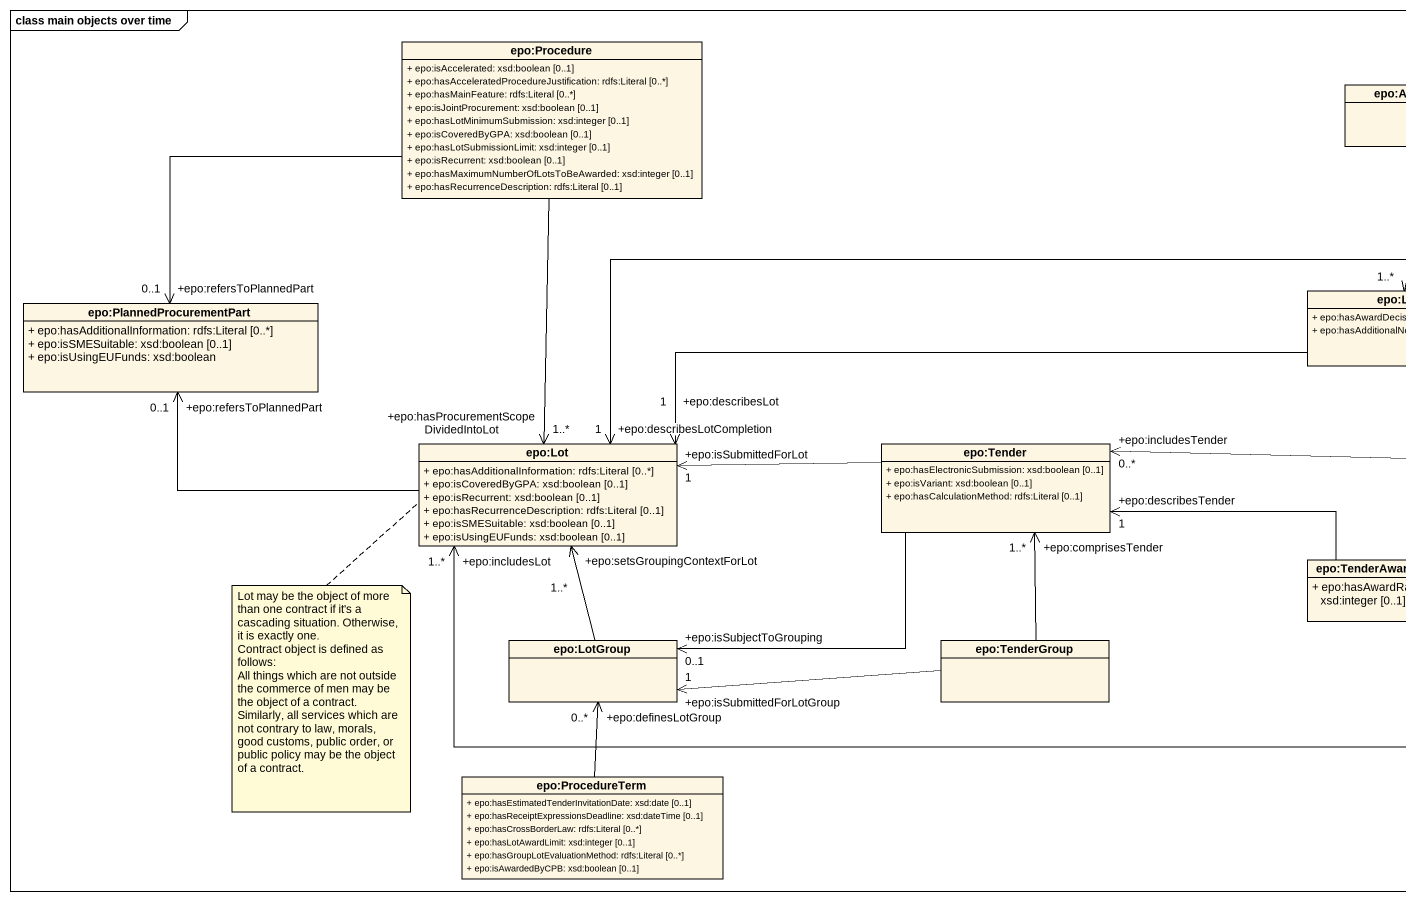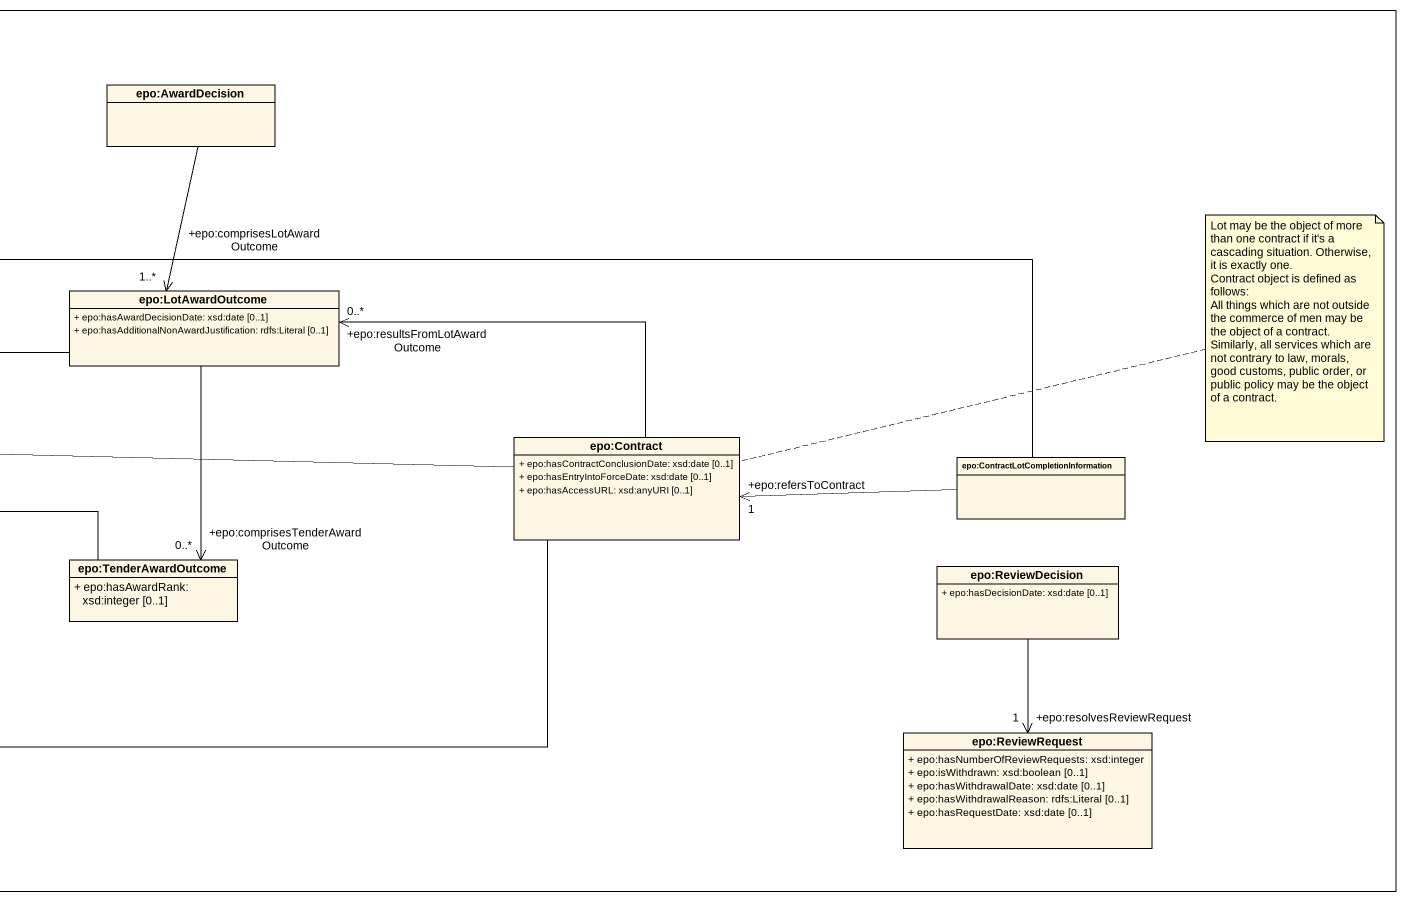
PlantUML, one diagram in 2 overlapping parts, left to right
@startuml
mainframe class main objects over time
hide circle
hide empty members
skinparam classAttributeIconSize 0
class "epo:Procedure" as epo_Procedure {
  + epo:isAccelerated: xsd:boolean [0..1]
  + epo:hasAcceleratedProcedureJustification: rdfs:Literal [0..*]
  + epo:hasMainFeature: rdfs:Literal [0..*]
  + epo:isJointProcurement: xsd:boolean [0..1]
  + epo:hasLotMinimumSubmission: xsd:integer [0..1]
  + epo:isCoveredByGPA: xsd:boolean [0..1]
  + epo:hasLotSubmissionLimit: xsd:integer [0..1]
  + epo:isRecurrent: xsd:boolean [0..1]
  + epo:hasMaximumNumberOfLotsToBeAwarded: xsd:integer [0..1]
  + epo:hasRecurrenceDescription: rdfs:Literal [0..1]
}
class "epo:AwardDecision" as epo_AwardDecision
class "epo:PlannedProcurementPart" as epo_PlannedProcurementPart {
  + epo:hasAdditionalInformation: rdfs:Literal [0..*]
  + epo:isSMESuitable: xsd:boolean [0..1]
  + epo:isUsingEUFunds: xsd:boolean
}
class "epo:LotAwardOutcome" as epo_LotAwardOutcome {
  + epo:hasAwardDecisionDate: xsd:date [0..1]
  + epo:hasAdditionalNonAwardJustification: rdfs:Literal [0..1]
}
class "epo:Lot" as epo_Lot {
  + epo:hasAdditionalInformation: rdfs:Literal [0..*]
  + epo:isCoveredByGPA: xsd:boolean [0..1]
  + epo:isRecurrent: xsd:boolean [0..1]
  + epo:hasRecurrenceDescription: rdfs:Literal [0..1]
  + epo:isSMESuitable: xsd:boolean [0..1]
  + epo:isUsingEUFunds: xsd:boolean [0..1]
}
class "epo:Tender" as epo_Tender {
  + epo:hasElectronicSubmission: xsd:boolean [0..1]
  + epo:isVariant: xsd:boolean [0..1]
  + epo:hasCalculationMethod: rdfs:Literal [0..1]
}
class "epo:Contract" as epo_Contract {
  + epo:hasContractConclusionDate: xsd:date [0..1]
  + epo:hasEntryIntoForceDate: xsd:date [0..1]
  + epo:hasAccessURL: xsd:anyURI [0..1]
}
class "epo:ContractLotCompletionInformation" as epo_ContractLotCompletionInf
class "epo:TenderAwardOutcome" as epo_TenderAwardOutcome {
  + epo:hasAwardRank: xsd:integer [0..1]
}
class "epo:ReviewDecision" as epo_ReviewDecision {
  + epo:hasDecisionDate: xsd:date [0..1]
}
class "epo:LotGroup" as epo_LotGroup
class "epo:TenderGroup" as epo_TenderGroup
class "epo:ReviewRequest" as epo_ReviewRequest {
  + epo:hasNumberOfReviewRequests: xsd:integer
  + epo:isWithdrawn: xsd:boolean [0..1]
  + epo:hasWithdrawalDate: xsd:date [0..1]
  + epo:hasWithdrawalReason: rdfs:Literal [0..1]
  + epo:hasRequestDate: xsd:date [0..1]
}
class "epo:ProcedureTerm" as epo_ProcedureTerm {
  + epo:hasEstimatedTenderInvitationDate: xsd:date [0..1]
  + epo:hasReceiptExpressionsDeadline: xsd:dateTime [0..1]
  + epo:hasCrossBorderLaw: rdfs:Literal [0..*]
  + epo:hasLotAwardLimit: xsd:integer [0..1]
  + epo:hasGroupLotEvaluationMethod: rdfs:Literal [0..*]
  + epo:isAwardedByCPB: xsd:boolean [0..1]
}
epo_Procedure -left-> "+epo:refersToPlannedPart\n0..1" epo_PlannedProcurementPart
epo_Procedure --> "+epo:hasProcurementScopeDividedIntoLot\n1..*" epo_Lot
epo_AwardDecision --> "+epo:comprisesLotAwardOutcome\n1..*" epo_LotAwardOutcome
epo_LotAwardOutcome -left-> "+epo:describesLot\n1" epo_Lot
epo_LotAwardOutcome --> "+epo:comprisesTenderAwardOutcome\n0..*" epo_TenderAwardOutcome
epo_Lot -left-> "+epo:refersToPlannedPart\n0..1" epo_PlannedProcurementPart
epo_Tender -left-> "+epo:isSubmittedForLot\n1" epo_Lot
epo_Tender -left-> "+epo:isSubjectToGrouping\n0..1" epo_LotGroup
epo_Contract -left-> "+epo:resultsFromLotAwardOutcome\n0..*" epo_LotAwardOutcome
epo_Contract -left-> "+epo:includesLot\n1..*" epo_Lot
epo_Contract -left-> "+epo:includesTender\n0..*" epo_Tender
epo_ContractLotCompletionInf -left-> "+epo:describesLotCompletion\n1" epo_Lot
epo_ContractLotCompletionInf -left-> "+epo:refersToContract\n1" epo_Contract
epo_TenderAwardOutcome -left-> "+epo:describesTender\n1" epo_Tender
epo_ReviewDecision --> "+epo:resolvesReviewRequest\n1" epo_ReviewRequest
epo_LotGroup -up-> "+epo:setsGroupingContextForLot\n1..*" epo_Lot
epo_TenderGroup -up-> "+epo:comprisesTender\n1..*" epo_Tender
epo_TenderGroup -left-> "+epo:isSubmittedForLotGroup\n1" epo_LotGroup
epo_ProcedureTerm -up-> "+epo:definesLotGroup\n0..*" epo_LotGroup
note right of epo_Contract
  Lot may be the object of more than one contract if it's a cascading situation. Otherwise, it is exactly one.
  Contract object is defined as follows:
  All things which are not outside the commerce of men may be the object of a contract. Similarly, all services which are not contrary to law, morals, good customs, public order, or public policy may be the object of a contract.
end note
note bottom of epo_Lot
  Lot may be the object of more than one contract if it's a cascading situation. Otherwise, it is exactly one.
  Contract object is defined as follows:
  All things which are not outside the commerce of men may be the object of a contract. Similarly, all services which are not contrary to law, morals, good customs, public order, or public policy may be the object of a contract.
end note
@enduml
